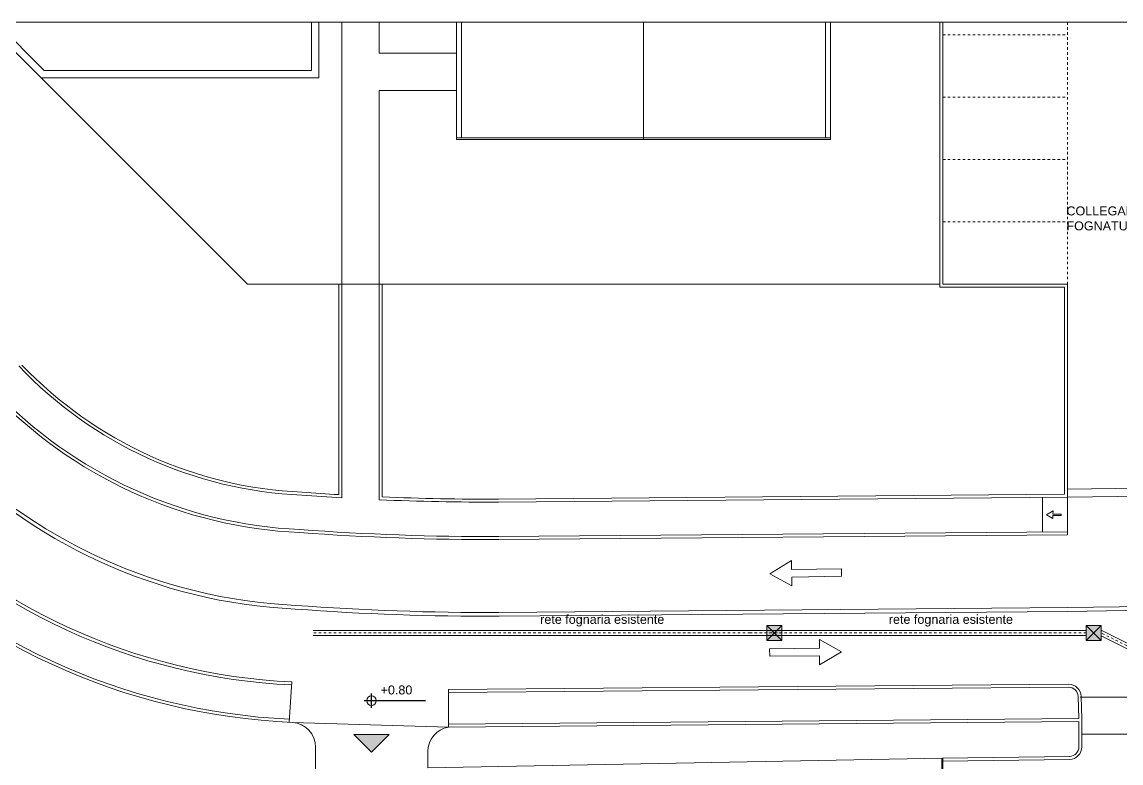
# Model space of a CAD drawing. Header units: millimetres. Extents: x -19 to 261, y -91 to 25.
# Drawn here: x 72.54 to 116.61, y -17.06 to 12.65 of the extents above; entities that cross this region are included whole.
import ezdxf

# ---------------------------------------------------------------- set-up
doc = ezdxf.new("R2010")
doc.units = ezdxf.units.MM
doc.linetypes.add('ACAD_ISO14W100_S12', pattern=[0.06, 0, -0.03, 0, -0.03])
doc.linetypes.add('LINEA-LINEETTE2_S13', pattern=[0.1, 0, -0.1])
doc.layers.add('XR$4$STANDARD_1', color=7, linetype='Continuous', lineweight=18, true_color=0x000000)
doc.styles.add('ARIAL', font='arial.ttf')

# ---------------------------------------------------------------- blocks, each defined once
blk = doc.blocks.new('COMPLEXOBJECT_11')
at = {"layer": 'XR$4$STANDARD_1', "lineweight": 18, "true_color": 0xff0000}
blk.add_hatch(color=1, dxfattribs=at).paths.add_polyline_path([(115.813, -11.547), (115.213, -11.547), (115.213, -12.147), (115.813, -12.147)], flags=0)
at = {"layer": 'XR$4$STANDARD_1', "color": 18, "lineweight": 18, "true_color": 0x000000}
for p, q in [((115.213, -11.547), (115.813, -11.547)), ((115.213, -12.147), (115.213, -11.547)), ((115.213, -11.547), (115.813, -12.147)), ((115.213, -12.147), (115.813, -11.547)), ((115.813, -11.547), (115.813, -12.147)), ((115.813, -12.147), (115.213, -12.147))]:
    blk.add_line(p, q, dxfattribs=at)
blk = doc.blocks.new('COMPLEXOBJECT_12')
at = {"layer": 'XR$4$STANDARD_1', "lineweight": 18, "true_color": 0xff0000}
blk.add_hatch(color=1, dxfattribs=at).paths.add_polyline_path([(103.005, -11.547), (102.405, -11.547), (102.405, -12.147), (103.005, -12.147)], flags=0)
at = {"layer": 'XR$4$STANDARD_1', "color": 18, "lineweight": 18, "true_color": 0x000000}
for p, q in [((102.405, -11.547), (103.005, -11.547)), ((102.405, -12.147), (102.405, -11.547)), ((102.405, -11.547), (103.005, -12.147)), ((102.405, -12.147), (103.005, -11.547)), ((103.005, -11.547), (103.005, -12.147)), ((103.005, -12.147), (102.405, -12.147))]:
    blk.add_line(p, q, dxfattribs=at)

msp = doc.modelspace()

# ---------------------------------------------------------------- hatches: boundary and pattern name
at = {"layer": 'XR$4$STANDARD_1', "lineweight": 5, "true_color": 0xff0000}
msp.add_hatch(color=1, dxfattribs=at).paths.add_polyline_path([(86.551, -16.62), (87.258, -15.913), (85.844, -15.913)], flags=0)

# ---------------------------------------------------------------- linework, layer by layer
at = {"layer": 'XR$4$STANDARD_1', "color": 5, "lineweight": 5, "true_color": 0x0000ff}
for p, q in [((160.419, 12.639), (33.781, 12.639)), ((71.066, 12.652), (81.579, 2.139)), ((73.435, 10.708), (71.491, 12.652)), ((84.148, 12.652), (84.148, 10.708)), ((84.448, 10.408), (84.448, 12.652)), ((85.362, 2.139), (85.362, 12.652)), ((86.862, 11.405), (86.862, 12.652)), ((89.962, 12.652), (89.962, 7.94)), ((90.162, 8.013), (90.162, 12.652)), ((97.462, 7.94), (97.462, 12.652)), ((104.762, 12.652), (104.762, 8.013)), ((104.962, 7.94), (104.962, 12.652)), ((109.342, 2.139), (109.342, 12.652)), ((109.462, 2.139), (109.462, 12.652)), ((109.462, 2.139), (109.462, 12.652)), ((86.862, 11.405), (89.962, 11.405)), ((84.148, 10.708), (73.435, 10.708)), ((73.311, 10.408), (84.448, 10.408)), ((86.862, 9.905), (89.962, 9.905)), ((86.862, 2.139), (86.862, 9.905)), ((104.962, 8.013), (89.962, 8.013)), ((104.962, 7.94), (89.962, 7.94)), ((109.342, 2.139), (81.579, 2.139)), ((85.242, 2.139), (85.242, -6.3)), ((85.362, 2.139), (85.362, -6.428)), ((86.862, 2.139), (86.862, -6.505)), ((86.982, 2.139), (86.982, -6.39)), ((109.342, 2.019), (109.342, 2.139)), ((114.342, 2.019), (109.342, 2.019)), ((114.462, 2.139), (109.462, 2.139)), ((114.342, 2.019), (114.342, -6.286)), ((114.462, 2.139), (114.462, -7.905)), ((114.462, -6.085), (117.365, -6.041)), ((91.626, -6.48), (114.342, -6.286)), ((91.627, -6.6), (114.462, -6.405)), ((113.462, -7.794), (113.462, -6.414)), ((114.462, -6.405), (117.465, -6.361)), ((114.462, -6.482), (114.462, -6.405)), ((113.613, -7.104), (113.879, -6.954)), ((113.879, -6.954), (113.877, -7.082)), ((113.613, -7.104), (113.875, -7.259)), ((113.876, -7.132), (113.875, -7.259)), ((114.203, -7.135), (113.876, -7.132)), ((114.204, -7.085), (113.877, -7.082)), ((114.203, -7.135), (114.204, -7.085)), ((114.204, -7.11), (114.204, -7.085)), ((91.639, -7.98), (114.462, -7.785)), ((91.64, -8.1), (114.462, -7.905)), ((103.391, -8.947), (102.52, -9.47)), ((103.397, -9.305), (103.391, -8.947)), ((103.408, -9.963), (102.52, -9.47)), ((105.396, -9.271), (103.397, -9.305)), ((105.401, -9.571), (103.402, -9.605)), ((103.402, -9.605), (103.408, -9.963)), ((105.401, -9.571), (105.396, -9.271)), ((91.665, -11.025), (114.474, -10.83)), ((91.666, -11.175), (114.476, -10.98)), ((126.046, -10.659), (114.474, -10.83)), ((126.048, -10.809), (114.476, -10.98)), ((104.517, -12.46), (104.514, -12.102)), ((104.514, -12.102), (105.398, -12.603)), ((104.517, -12.46), (104.514, -12.102)), ((104.514, -12.102), (105.398, -12.603)), ((102.517, -12.477), (104.517, -12.46)), ((102.517, -12.477), (104.517, -12.46)), ((102.517, -12.477), (102.52, -12.777)), ((102.517, -12.477), (102.52, -12.777)), ((102.52, -12.777), (104.519, -12.76)), ((102.52, -12.777), (104.519, -12.76)), ((104.519, -12.76), (104.523, -13.118)), ((104.519, -12.76), (104.523, -13.118)), ((104.523, -13.118), (105.398, -12.603)), ((104.523, -13.118), (105.398, -12.603)), ((83.353, -13.81), (83.25, -15.427)), ((89.641, -14.117), (114.501, -13.905)), ((89.641, -14.237), (114.502, -14.025)), ((89.641, -14.117), (89.641, -15.568)), ((114.909, -15.282), (114.885, -14.395)), ((114.962, -14.422), (120.962, -14.422)), ((115.029, -15.294), (115.005, -14.392)), ((89.641, -15.497), (114.909, -15.282)), ((89.641, -15.617), (114.91, -15.402)), ((114.91, -15.402), (114.917, -16.412)), ((115.029, -15.294), (115.037, -16.411)), ((83.384, -15.433), (89.641, -15.617)), ((89.641, -15.617), (89.641, -15.497)), ((86.551, -16.62), (85.844, -15.913)), ((87.258, -15.913), (85.844, -15.913)), ((86.551, -16.62), (87.258, -15.913)), ((120.962, -15.902), (115.034, -15.902)), ((84.314, -17.332), (84.314, -16.431)), ((88.813, -17.248), (88.813, -16.602)), ((88.813, -17.248), (109.446, -16.862)), ((109.446, -16.862), (114.552, -16.795)), ((109.446, -16.982), (114.544, -16.915))]:
    msp.add_line(p, q, dxfattribs=at)
at = {"layer": 'XR$4$STANDARD_1', "color": 18, "linetype": 'LINEA-LINEETTE2_S13', "lineweight": 5, "true_color": 0x000000}
for p, q in [((114.462, 2.139), (114.462, 12.652)), ((109.462, 12.139), (114.462, 12.139)), ((109.462, 9.639), (114.462, 9.639)), ((109.462, 7.139), (114.462, 7.139)), ((109.462, 4.639), (114.462, 4.639))]:
    msp.add_line(p, q, dxfattribs=at)
at = {"layer": 'XR$4$STANDARD_1', "color": 18, "lineweight": 20, "true_color": 0x000000}
for p, q in [((84.215, -11.747), (101.74, -11.747)), ((101.74, -11.747), (115.213, -11.747)), ((115.813, -11.735), (120.589, -14.132)), ((84.215, -11.947), (101.74, -11.947)), ((101.74, -11.947), (115.213, -11.947)), ((115.813, -11.959), (120.589, -14.356))]:
    msp.add_line(p, q, dxfattribs=at)
at = {"layer": 'XR$4$STANDARD_1', "color": 1, "linetype": 'ACAD_ISO14W100_S12', "lineweight": 20, "true_color": 0xff0000}
for p, q in [((101.74, -11.847), (84.215, -11.847)), ((115.213, -11.847), (101.74, -11.847)), ((120.589, -14.244), (115.813, -11.847))]:
    msp.add_line(p, q, dxfattribs=at)
at = {"layer": 'XR$4$STANDARD_1', "color": 5, "lineweight": 30, "true_color": 0x0000ff}
for p, q in [((86.551, -14.852), (86.551, -14.268)), ((86.259, -14.56), (88.713, -14.56))]:
    msp.add_line(p, q, dxfattribs=at)
at = {"layer": 'XR$4$STANDARD_1', "color": 18, "lineweight": 40, "true_color": 0x000000}
msp.add_line((109.446, -25.405), (109.446, -16.862), dxfattribs=at)
at = {"layer": 'XR$4$STANDARD_1', "color": 5, "lineweight": 18, "true_color": 0x0000ff}
msp.add_circle((86.551, -14.56), 0.191, dxfattribs=at)
at = {"layer": 'XR$4$STANDARD_1', "color": 5, "lineweight": 5, "true_color": 0x0000ff}
for centre, radius, start, end in [((84.49, 10.304), 16.641, 223.4431, 267.51), ((84.49, 10.304), 16.521, 223.6711, 267.5165), ((84.49, 10.304), 18.141, 223.4431, 267.4348), ((84.49, 10.304), 18.021, 223.4431, 267.4405), ((84.487, 10.299), 21.211, 223.4312, 267.3079), ((84.49, 10.304), 21.066, 223.4431, 267.3132), ((84.467, 10.25), 24.206, 223.156, 267.3457), ((84.489, 10.299), 24.135, 223.108, 267.303), ((91.256, 93.806), 100.407, 265.72236, 266.63443), ((91.256, 93.806), 100.287, 265.72129, 266.56172), ((91.256, 93.806), 100.407, 267.49152, 270.22361), ((91.256, 93.806), 100.287, 267.55714, 270.22361), ((84.49, 10.299), 25.755, 223.1068, 267.5388), ((84.49, 10.299), 25.635, 223.1068, 267.2459), ((91.256, 93.806), 101.907, 265.73528, 270.22361), ((91.256, 93.806), 101.787, 265.73428, 270.22361), ((91.256, 93.806), 104.982, 265.75828, 270.22361), ((91.256, 93.806), 104.832, 265.75828, 270.22361), ((114.505, -14.405), 0.5, 1.5406, 90.489), ((114.505, -14.405), 0.38, 1.5406, 90.489), ((83.314, -16.431), 1, 0, 86.0006), ((89.813, -16.602), 1, 99.9252, 180), ((114.537, -16.415), 0.38, 270.7522, 0.4236), ((114.537, -16.415), 0.5, 270.7522, 0.4236)]:
    msp.add_arc(centre, radius, start, end, dxfattribs=at)

# ---------------------------------------------------------------- block references
at = {"layer": 'XR$4$STANDARD_1', "color": 18, "lineweight": 18, "true_color": 0x000000}
for name in ['COMPLEXOBJECT_12', 'COMPLEXOBJECT_11']:
    msp.add_blockref(name, (0, 0), dxfattribs=at)

# ---------------------------------------------------------------- texts
at = {"layer": 'XR$4$STANDARD_1', "color": 1, "lineweight": 18, "true_color": 0xff0000, "insert": (114.418, 5.256), "char_height": 0.36, "width": 12.90913, "attachment_point": 1, "style": 'ARIAL'}
msp.add_mtext('{\\fArial;COLLEGAMENTO ALLA}\\P{\\fArial;FOGNATURA COMUNALE}', dxfattribs=at)
at = {"layer": 'XR$4$STANDARD_1', "color": 5, "lineweight": 5, "true_color": 0x0000ff, "char_height": 0.36, "width": 10.57304, "attachment_point": 7, "style": 'ARIAL'}
for insert in [(93.317, -11.589), (107.296, -11.589)]:
    msp.add_mtext('rete fognaria esistente', dxfattribs=dict(at, insert=insert))
at = {"layer": 'XR$4$STANDARD_1', "color": 18, "lineweight": 18, "true_color": 0x000000, "insert": (86.919, -14.316), "char_height": 0.36, "width": 3.2087, "attachment_point": 7, "style": 'ARIAL'}
msp.add_mtext('+0.80', dxfattribs=at)

doc.saveas('drawing.dxf')
